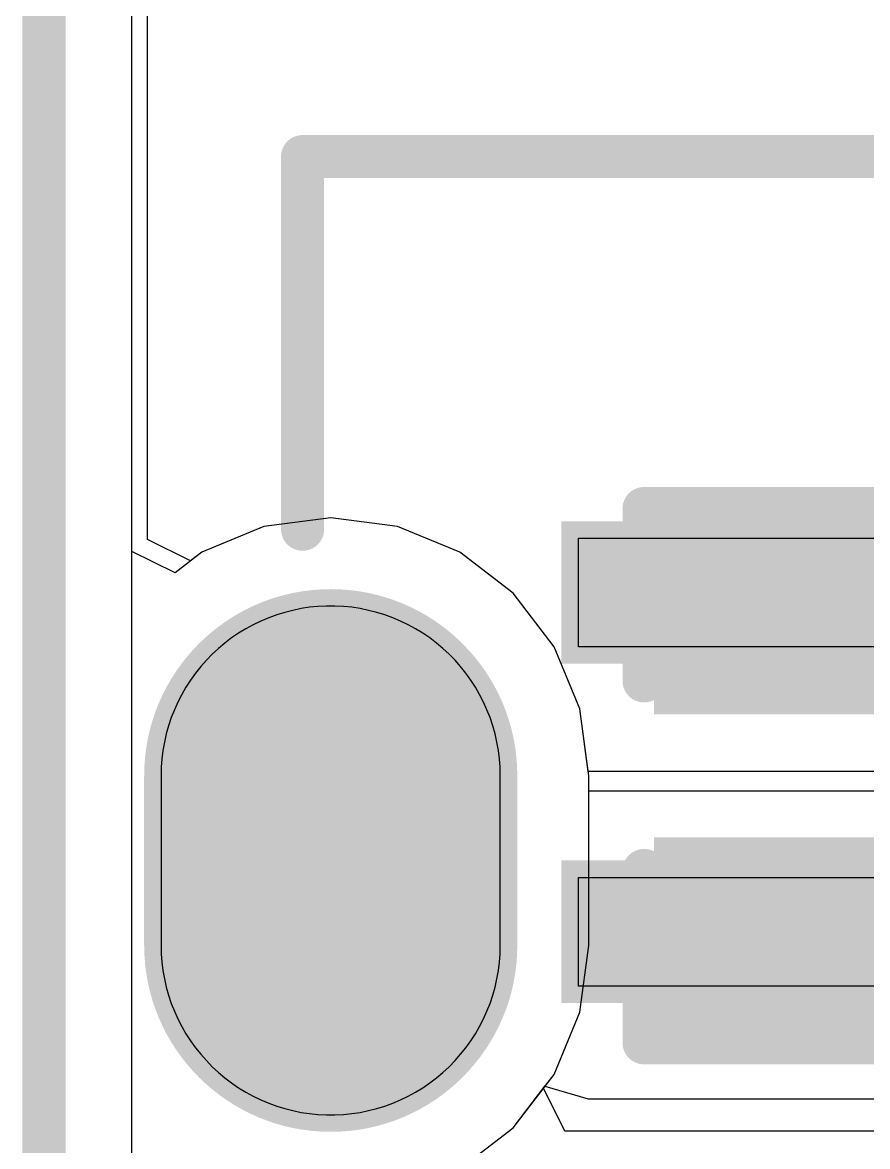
# Model space of a CAD drawing. Header units: inches. Extents: x 0 to 208, y 0 to 213.
# Drawn here: x -0.0025 to 0.0956, y 2.0692 to 2.1997 of the extents above; entities that cross this region are included whole.
import ezdxf

# ---------------------------------------------------------------- set-up
doc = ezdxf.new("R2010")
doc.units = ezdxf.units.IN
doc.header["$MEASUREMENT"] = 0
for name, color, linetype in [('Board_Outline', 216, 'Continuous'), ('Bottom Layer', 5, 'Continuous'), ('Bottom Overlay', 54, 'Continuous'), ('Bottom Paste', 16, 'Continuous'), ('Bottom Solder', 6, 'Continuous'), ('Drill Drawing', 1, 'Continuous'), ('L2_GND1', 16, 'Continuous'), ('L3_SIG1', 76, 'Continuous'), ('L4_PWR', 90, 'Continuous'), ('L5_GND2', 156, 'Continuous'), ('L6_SIG2', 130, 'Continuous'), ('L7_GND3', 216, 'Continuous'), ('Multi-Layer', 9, 'Continuous'), ('Pad Holes', 156, 'Continuous'), ('Top Layer', 1, 'Continuous'), ('Top Overlay', 2, 'Continuous'), ('Top Paste', 8, 'Continuous'), ('Top Solder', 216, 'Continuous')]:
    doc.layers.add(name, color=color, linetype=linetype)

# ---------------------------------------------------------------- blocks, each defined once
blk = doc.blocks.new('C___0402_B_78')
at = {"layer": 'Bottom Layer'}
for points in [[(-0.0095, 0.0125), (-0.0095, -0.0125), (-0.0275, -0.0125), (-0.0275, 0.0125)], [(0.0275, 0.0125), (0.0275, -0.0125), (0.0095, -0.0125), (0.0095, 0.0125)]]:
    blk.add_hatch(color=5, dxfattribs=at).paths.add_polyline_path(points)
at = {"layer": 'Bottom Paste'}
for points in [[(-0.0095, 0.0125), (-0.0095, -0.0125), (-0.0275, -0.0125), (-0.0275, 0.0125)], [(0.0275, 0.0125), (0.0275, -0.0125), (0.0095, -0.0125), (0.0095, 0.0125)]]:
    blk.add_hatch(color=16, dxfattribs=at).paths.add_polyline_path(points)
at = {"layer": 'Bottom Solder'}
for points in [[(-0.00714, 0.01486), (-0.00714, -0.01486), (-0.02986, -0.01486), (-0.02986, 0.01486)], [(0.02986, 0.01486), (0.02986, -0.01486), (0.00714, -0.01486), (0.00714, 0.01486)]]:
    blk.add_hatch(color=6, dxfattribs=at).paths.add_polyline_path(points)
at = {"layer": 'Bottom Overlay'}
for points in [[(-0.031, -0.016, 0.005, 0.005, 0), (-0.031, 0.016, 0.005, 0.005, 0)], [(-0.011, 0.016, 0.005, 0.005, 0), (-0.031, 0.016, 0.005, 0.005, 0)], [(0.031, 0.016, 0.005, 0.005, 0), (0.011, 0.016, 0.005, 0.005, 0)], [(0.031, -0.016, 0.005, 0.005, 0), (0.031, 0.016, 0.005, 0.005, 0)], [(-0.011, -0.016, 0.005, 0.005, 0), (-0.031, -0.016, 0.005, 0.005, 0)], [(0.031, -0.016, 0.005, 0.005, 0), (0.011, -0.016, 0.005, 0.005, 0)]]:
    blk.add_lwpolyline(points, format="xyseb", dxfattribs=at)
for points in [[(-0.03225, 0.016, 0.0025, 0.0025, 1), (-0.02975, 0.016, 0.0025, 0.0025, 1)], [(-0.03225, 0.016, 0.0025, 0.0025, 1), (-0.02975, 0.016, 0.0025, 0.0025, 1)], [(-0.01225, 0.016, 0.0025, 0.0025, 1), (-0.00975, 0.016, 0.0025, 0.0025, 1)], [(0.00975, 0.016, 0.0025, 0.0025, 1), (0.01225, 0.016, 0.0025, 0.0025, 1)], [(0.02975, 0.016, 0.0025, 0.0025, 1), (0.03225, 0.016, 0.0025, 0.0025, 1)], [(0.02975, 0.016, 0.0025, 0.0025, 1), (0.03225, 0.016, 0.0025, 0.0025, 1)], [(-0.03225, -0.016, 0.0025, 0.0025, 1), (-0.02975, -0.016, 0.0025, 0.0025, 1)], [(-0.03225, -0.016, 0.0025, 0.0025, 1), (-0.02975, -0.016, 0.0025, 0.0025, 1)], [(-0.01225, -0.016, 0.0025, 0.0025, 1), (-0.00975, -0.016, 0.0025, 0.0025, 1)], [(0.00975, -0.016, 0.0025, 0.0025, 1), (0.01225, -0.016, 0.0025, 0.0025, 1)], [(0.02975, -0.016, 0.0025, 0.0025, 1), (0.03225, -0.016, 0.0025, 0.0025, 1)], [(0.02975, -0.016, 0.0025, 0.0025, 1), (0.03225, -0.016, 0.0025, 0.0025, 1)]]:
    blk.add_lwpolyline(points, format="xyseb", close=True, dxfattribs=at)
blk = doc.blocks.new('TYPE_C_31_D_07_136')
at = {"layer": 'Bottom Layer'}
h = blk.add_hatch(color=5, dxfattribs=at)
edge = h.paths.add_edge_path()
edge.add_arc((0.09173, -0.10315), 0.01969, 180, 360)
edge.add_line((0.11142, -0.10315), (0.11142, -0.08347))
edge.add_arc((0.09173, -0.08347), 0.01969, 0, 180)
edge.add_line((0.07205, -0.08347), (0.07205, -0.10315))
at = {"layer": 'Bottom Solder'}
h = blk.add_hatch(color=6, dxfattribs=at)
edge = h.paths.add_edge_path()
edge.add_arc((0.09173, -0.10315), 0.02165, 180, 360)
edge.add_line((0.11339, -0.10315), (0.11339, -0.08347))
edge.add_arc((0.09173, -0.08347), 0.02165, 0, 180)
edge.add_line((0.07008, -0.08347), (0.07008, -0.10315))
at = {"layer": 'L2_GND1'}
h = blk.add_hatch(color=16, dxfattribs=at)
edge = h.paths.add_edge_path()
edge.add_arc((0.09173, -0.10315), 0.01969, 180, 360)
edge.add_line((0.11142, -0.10315), (0.11142, -0.08347))
edge.add_arc((0.09173, -0.08347), 0.01969, 0, 180)
edge.add_line((0.07205, -0.08347), (0.07205, -0.10315))
at = {"layer": 'L3_SIG1'}
h = blk.add_hatch(color=76, dxfattribs=at)
edge = h.paths.add_edge_path()
edge.add_arc((0.09173, -0.10315), 0.01969, 180, 360)
edge.add_line((0.11142, -0.10315), (0.11142, -0.08347))
edge.add_arc((0.09173, -0.08347), 0.01969, 0, 180)
edge.add_line((0.07205, -0.08347), (0.07205, -0.10315))
at = {"layer": 'L4_PWR'}
h = blk.add_hatch(color=90, dxfattribs=at)
edge = h.paths.add_edge_path()
edge.add_arc((0.09173, -0.10315), 0.01969, 180, 360)
edge.add_line((0.11142, -0.10315), (0.11142, -0.08347))
edge.add_arc((0.09173, -0.08347), 0.01969, 0, 180)
edge.add_line((0.07205, -0.08347), (0.07205, -0.10315))
at = {"layer": 'L5_GND2'}
h = blk.add_hatch(color=156, dxfattribs=at)
edge = h.paths.add_edge_path()
edge.add_arc((0.09173, -0.10315), 0.01969, 180, 360)
edge.add_line((0.11142, -0.10315), (0.11142, -0.08347))
edge.add_arc((0.09173, -0.08347), 0.01969, 0, 180)
edge.add_line((0.07205, -0.08347), (0.07205, -0.10315))
at = {"layer": 'L6_SIG2'}
h = blk.add_hatch(color=130, dxfattribs=at)
edge = h.paths.add_edge_path()
edge.add_arc((0.09173, -0.10315), 0.01969, 180, 360)
edge.add_line((0.11142, -0.10315), (0.11142, -0.08347))
edge.add_arc((0.09173, -0.08347), 0.01969, 0, 180)
edge.add_line((0.07205, -0.08347), (0.07205, -0.10315))
at = {"layer": 'L7_GND3'}
h = blk.add_hatch(color=216, dxfattribs=at)
edge = h.paths.add_edge_path()
edge.add_arc((0.09173, -0.10315), 0.01969, 180, 360)
edge.add_line((0.11142, -0.10315), (0.11142, -0.08347))
edge.add_arc((0.09173, -0.08347), 0.01969, 0, 180)
edge.add_line((0.07205, -0.08347), (0.07205, -0.10315))
at = {"layer": 'Multi-Layer'}
h = blk.add_hatch(color=9, dxfattribs=at)
edge = h.paths.add_edge_path()
edge.add_arc((0.09173, -0.10315), 0.01969, 180, 360)
edge.add_line((0.11142, -0.10315), (0.11142, -0.08347))
edge.add_arc((0.09173, -0.08347), 0.01969, 0, 180)
edge.add_line((0.07205, -0.08347), (0.07205, -0.10315))
at = {"layer": 'Pad Holes'}
h = blk.add_hatch(color=7, dxfattribs=at)
edge = h.paths.add_edge_path()
edge.add_arc((0.09173, -0.10414), 0.0128, 180, 360)
edge.add_line((0.10453, -0.10414), (0.10453, -0.08248))
edge.add_arc((0.09173, -0.08248), 0.0128, 0, 180)
edge.add_line((0.07894, -0.08248), (0.07894, -0.10414))
at = {"layer": 'Top Layer'}
h = blk.add_hatch(color=1, dxfattribs=at)
edge = h.paths.add_edge_path()
edge.add_arc((0.09173, -0.10315), 0.01969, 180, 360)
edge.add_line((0.11142, -0.10315), (0.11142, -0.08347))
edge.add_arc((0.09173, -0.08347), 0.01969, 0, 180)
edge.add_line((0.07205, -0.08347), (0.07205, -0.10315))
for points in [[(0.01575, -0.07874), (0.06299, -0.07874), (0.06299, -0.09134), (0.01575, -0.09134)], [(0.01575, -0.11811), (0.06299, -0.11811), (0.06299, -0.13071), (0.01575, -0.13071)]]:
    blk.add_hatch(color=1, dxfattribs=at).paths.add_polyline_path(points)
at = {"layer": 'Top Solder'}
h = blk.add_hatch(color=216, dxfattribs=at)
edge = h.paths.add_edge_path()
edge.add_arc((0.09173, -0.10315), 0.02165, 180, 360)
edge.add_line((0.11339, -0.10315), (0.11339, -0.08347))
edge.add_arc((0.09173, -0.08347), 0.02165, 0, 180)
edge.add_line((0.07008, -0.08347), (0.07008, -0.10315))
for points in [[(0.01378, -0.07677), (0.06496, -0.07677), (0.06496, -0.09331), (0.01378, -0.09331)], [(0.01378, -0.11614), (0.06496, -0.11614), (0.06496, -0.13268), (0.01378, -0.13268)]]:
    blk.add_hatch(color=216, dxfattribs=at).paths.add_polyline_path(points)
at = {"layer": 'Top Overlay'}
for points in [[(0.095, -0.13175, 0.005, 0.005, 0), (0.095, -0.175, 0.005, 0.005, 0)], [(0.095, -0.175, 0.005, 0.005, 0), (0.01218, -0.175, 0.005, 0.005, 0)]]:
    blk.add_lwpolyline(points, format="xyseb", dxfattribs=at)
for points in [[(0.09375, -0.13175, 0.0025, 0.0025, 1), (0.09625, -0.13175, 0.0025, 0.0025, 1)], [(0.09375, -0.175, 0.0025, 0.0025, 1), (0.09625, -0.175, 0.0025, 0.0025, 1)], [(0.09375, -0.175, 0.0025, 0.0025, 1), (0.09625, -0.175, 0.0025, 0.0025, 1)]]:
    blk.add_lwpolyline(points, format="xyseb", close=True, dxfattribs=at)
at = {"layer": 'Top Paste'}
for p, q in [((0.09026, -0.06384), (0.08929, -0.06394)), ((0.09124, -0.06379), (0.09026, -0.06384)), ((0.09223, -0.06379), (0.09124, -0.06379)), ((0.09321, -0.06384), (0.09223, -0.06379)), ((0.09418, -0.06394), (0.09321, -0.06384)), ((0.08454, -0.06514), (0.08364, -0.06552)), ((0.08547, -0.06481), (0.08454, -0.06514)), ((0.0864, -0.06452), (0.08547, -0.06481)), ((0.08736, -0.06428), (0.0864, -0.06452)), ((0.08832, -0.06408), (0.08736, -0.06428)), ((0.08929, -0.06394), (0.08832, -0.06408)), ((0.09515, -0.06408), (0.09418, -0.06394)), ((0.09612, -0.06428), (0.09515, -0.06408)), ((0.09707, -0.06452), (0.09612, -0.06428)), ((0.098, -0.06481), (0.09707, -0.06452)), ((0.09893, -0.06514), (0.098, -0.06481)), ((0.09983, -0.06552), (0.09893, -0.06514)), ((0.08189, -0.06642), (0.08106, -0.06693)), ((0.08275, -0.06595), (0.08189, -0.06642)), ((0.08364, -0.06552), (0.08275, -0.06595)), ((0.10072, -0.06595), (0.09983, -0.06552)), ((0.10158, -0.06642), (0.10072, -0.06595)), ((0.10242, -0.06693), (0.10158, -0.06642)), ((0.08024, -0.06749), (0.07946, -0.06808)), ((0.08106, -0.06693), (0.08024, -0.06749)), ((0.10323, -0.06749), (0.10242, -0.06693)), ((0.10401, -0.06808), (0.10323, -0.06749)), ((0.07871, -0.06871), (0.07799, -0.06938)), ((0.07946, -0.06808), (0.07871, -0.06871)), ((0.10476, -0.06871), (0.10401, -0.06808)), ((0.10548, -0.06938), (0.10476, -0.06871)), ((0.0773, -0.07008), (0.07666, -0.07082)), ((0.07799, -0.06938), (0.0773, -0.07008)), ((0.10616, -0.07008), (0.10548, -0.06938)), ((0.10681, -0.07082), (0.10616, -0.07008)), ((0.07604, -0.07158), (0.07547, -0.07238)), ((0.07666, -0.07082), (0.07604, -0.07158)), ((0.10743, -0.07158), (0.10681, -0.07082)), ((0.108, -0.07238), (0.10743, -0.07158)), ((0.07547, -0.07238), (0.07494, -0.0732)), ((0.10853, -0.0732), (0.108, -0.07238)), ((0.07445, -0.07405), (0.074, -0.07493)), ((0.07494, -0.0732), (0.07445, -0.07405)), ((0.10902, -0.07405), (0.10853, -0.0732)), ((0.10947, -0.07493), (0.10902, -0.07405)), ((0.074, -0.07493), (0.0736, -0.07582)), ((0.10987, -0.07582), (0.10947, -0.07493)), ((0.07324, -0.07673), (0.07293, -0.07767)), ((0.0736, -0.07582), (0.07324, -0.07673)), ((0.11023, -0.07673), (0.10987, -0.07582)), ((0.11055, -0.07767), (0.11023, -0.07673)), ((0.07293, -0.07767), (0.07266, -0.07861)), ((0.11081, -0.07861), (0.11055, -0.07767)), ((0.01575, -0.07874), (0.06299, -0.07874)), ((0.06299, -0.07874), (0.06299, -0.09134)), ((0.07244, -0.07957), (0.07227, -0.08053)), ((0.07266, -0.07861), (0.07244, -0.07957)), ((0.11103, -0.07957), (0.11081, -0.07861)), ((0.1112, -0.08053), (0.11103, -0.07957)), ((0.07227, -0.08053), (0.07215, -0.08151)), ((0.11132, -0.08151), (0.1112, -0.08053)), ((0.07215, -0.08151), (0.07207, -0.08249)), ((0.1114, -0.08249), (0.11132, -0.08151)), ((0.07207, -0.08249), (0.07205, -0.08347)), ((0.07205, -0.08347), (0.07205, -0.10315)), ((0.11142, -0.08347), (0.1114, -0.08249)), ((0.11142, -0.10315), (0.11142, -0.08347)), ((0.06299, -0.09134), (0.01575, -0.09134)), ((0.07205, -0.10315), (0.07207, -0.10413)), ((0.07207, -0.10413), (0.07215, -0.10511)), ((0.11132, -0.10511), (0.1114, -0.10413)), ((0.1114, -0.10413), (0.11142, -0.10315)), ((0.07215, -0.10511), (0.07227, -0.10609)), ((0.1112, -0.10609), (0.11132, -0.10511)), ((0.07227, -0.10609), (0.07244, -0.10705)), ((0.11103, -0.10705), (0.1112, -0.10609)), ((0.07244, -0.10705), (0.07266, -0.10801)), ((0.07266, -0.10801), (0.07293, -0.10895)), ((0.11055, -0.10895), (0.11081, -0.10801)), ((0.11081, -0.10801), (0.11103, -0.10705)), ((0.07293, -0.10895), (0.07324, -0.10989)), ((0.11023, -0.10989), (0.11055, -0.10895)), ((0.07324, -0.10989), (0.0736, -0.1108)), ((0.0736, -0.1108), (0.074, -0.11169)), ((0.10947, -0.11169), (0.10987, -0.1108)), ((0.10987, -0.1108), (0.11023, -0.10989)), ((0.074, -0.11169), (0.07445, -0.11257)), ((0.10902, -0.11257), (0.10947, -0.11169)), ((0.07445, -0.11257), (0.07494, -0.11342)), ((0.07494, -0.11342), (0.07547, -0.11424)), ((0.108, -0.11424), (0.10853, -0.11342)), ((0.10853, -0.11342), (0.10902, -0.11257)), ((0.07547, -0.11424), (0.07604, -0.11504)), ((0.10743, -0.11504), (0.108, -0.11424)), ((0.07604, -0.11504), (0.07666, -0.11581)), ((0.07666, -0.11581), (0.0773, -0.11654)), ((0.10616, -0.11654), (0.10681, -0.11581)), ((0.10681, -0.11581), (0.10743, -0.11504)), ((0.0773, -0.11654), (0.07799, -0.11725)), ((0.07799, -0.11725), (0.07871, -0.11791)), ((0.10476, -0.11791), (0.10548, -0.11725)), ((0.10548, -0.11725), (0.10616, -0.11654)), ((0.01575, -0.11811), (0.06299, -0.11811)), ((0.06299, -0.11811), (0.06299, -0.13071)), ((0.07871, -0.11791), (0.07946, -0.11854)), ((0.07946, -0.11854), (0.08024, -0.11914)), ((0.10323, -0.11914), (0.10401, -0.11854)), ((0.10401, -0.11854), (0.10476, -0.11791)), ((0.08024, -0.11914), (0.08106, -0.11969)), ((0.08106, -0.11969), (0.08189, -0.1202)), ((0.10158, -0.1202), (0.10242, -0.11969)), ((0.10242, -0.11969), (0.10323, -0.11914)), ((0.08189, -0.1202), (0.08275, -0.12067)), ((0.08275, -0.12067), (0.08364, -0.1211)), ((0.08364, -0.1211), (0.08454, -0.12148)), ((0.09893, -0.12148), (0.09983, -0.1211)), ((0.09983, -0.1211), (0.10072, -0.12067)), ((0.10072, -0.12067), (0.10158, -0.1202)), ((0.08454, -0.12148), (0.08547, -0.12181)), ((0.08547, -0.12181), (0.0864, -0.1221)), ((0.0864, -0.1221), (0.08736, -0.12234)), ((0.08736, -0.12234), (0.08832, -0.12254)), ((0.08832, -0.12254), (0.08929, -0.12269)), ((0.09418, -0.12269), (0.09515, -0.12254)), ((0.09515, -0.12254), (0.09612, -0.12234)), ((0.09612, -0.12234), (0.09707, -0.1221)), ((0.09707, -0.1221), (0.098, -0.12181)), ((0.098, -0.12181), (0.09893, -0.12148)), ((0.08929, -0.12269), (0.09026, -0.12278)), ((0.09026, -0.12278), (0.09124, -0.12283)), ((0.09124, -0.12283), (0.09223, -0.12283)), ((0.09223, -0.12283), (0.09321, -0.12278)), ((0.09321, -0.12278), (0.09418, -0.12269)), ((0.06299, -0.13071), (0.01575, -0.13071))]:
    blk.add_line(p, q, dxfattribs=at)

msp = doc.modelspace()

# ---------------------------------------------------------------- linework, layer by layer
at = {"layer": 'Board_Outline'}
msp.add_lwpolyline([(0, 0, 0.005, 0.005, 0), (0, 4.33071, 0.005, 0.005, 0)], format="xyseb", dxfattribs=at)
at = {"layer": 'Bottom Layer'}
for p, q in [((0.0102, 2.13827), (0.0102, 2.44765)), ((0.03327, 2.1422), (0.02552, 2.14118)), ((0.04102, 2.14118), (0.03327, 2.1422)), ((0.02552, 2.14118), (0.0183, 2.13819)), ((0.04824, 2.13819), (0.04102, 2.14118)), ((0.0152, 2.13581), (0.0102, 2.13827)), ((0.0183, 2.13819), (0.0152, 2.13581)), ((0.05444, 2.13343), (0.04824, 2.13819)), ((0.0592, 2.12723), (0.05444, 2.13343)), ((0.06219, 2.12001), (0.0592, 2.12723)), ((0.06314, 2.11276), (0.06219, 2.12001)), ((0.10813, 2.11276), (0.06314, 2.11276)), ((0.05444, 2.0714), (0.05813, 2.07621)), ((0.05813, 2.07621), (0.06313, 2.07476)), ((0.06313, 2.07476), (0.06313, 2.07476)), ((0.06313, 2.07476), (0.10813, 2.07476)), ((0.04824, 2.06664), (0.05444, 2.0714))]:
    msp.add_line(p, q, dxfattribs=at)
for points in [[(0.08563, 2.13076, 0.012, 0.012, 0), (0.08679, 2.13191, 0.012, 0.012, 0)], [(0.08679, 2.13191, 0.012, 0.012, 0), (0.12014, 2.13191, 0.012, 0.012, 0)], [(0.08563, 2.09376, 0.012, 0.012, 0), (0.08575, 2.09388, 0.012, 0.012, 0)], [(0.08575, 2.09388, 0.012, 0.012, 0), (0.12088, 2.09388, 0.012, 0.012, 0)]]:
    msp.add_lwpolyline(points, format="xyseb", dxfattribs=at)
for points in [[(0.08379, 2.13191, 0.006, 0.006, 1), (0.08979, 2.13191, 0.006, 0.006, 1)], [(0.08379, 2.13191, 0.006, 0.006, 1), (0.08979, 2.13191, 0.006, 0.006, 1)], [(0.08263, 2.13076, 0.006, 0.006, 1), (0.08863, 2.13076, 0.006, 0.006, 1)], [(0.08263, 2.09376, 0.006, 0.006, 1), (0.08863, 2.09376, 0.006, 0.006, 1)], [(0.08275, 2.09388, 0.006, 0.006, 1), (0.08875, 2.09388, 0.006, 0.006, 1)], [(0.08275, 2.09388, 0.006, 0.006, 1), (0.08875, 2.09388, 0.006, 0.006, 1)]]:
    msp.add_lwpolyline(points, format="xyseb", close=True, dxfattribs=at)
at = {"layer": 'Drill Drawing'}
for points in [[(0.02327, 2.11242, 0.002, 0.002, 0), (0.03327, 2.10742, 0.002, 0.002, 0)], [(0.02327, 2.11242, 0.002, 0.002, 0), (0.02827, 2.10242, 0.002, 0.002, 0)], [(0.03327, 2.10742, 0.002, 0.002, 0), (0.04327, 2.11242, 0.002, 0.002, 0)], [(0.03827, 2.10242, 0.002, 0.002, 0), (0.04327, 2.11242, 0.002, 0.002, 0)], [(0.02727, 2.10842, 0.002, 0.002, 0), (0.03327, 2.10542, 0.002, 0.002, 0)], [(0.02727, 2.10842, 0.002, 0.002, 0), (0.03027, 2.10242, 0.002, 0.002, 0)], [(0.03327, 2.10542, 0.002, 0.002, 0), (0.03927, 2.10842, 0.002, 0.002, 0)], [(0.03627, 2.10242, 0.002, 0.002, 0), (0.03927, 2.10842, 0.002, 0.002, 0)], [(0.02327, 2.09242, 0.002, 0.002, 0), (0.02827, 2.10242, 0.002, 0.002, 0)], [(0.02727, 2.09642, 0.002, 0.002, 0), (0.03027, 2.10242, 0.002, 0.002, 0)], [(0.03627, 2.10242, 0.002, 0.002, 0), (0.03927, 2.09642, 0.002, 0.002, 0)], [(0.03827, 2.10242, 0.002, 0.002, 0), (0.04327, 2.09242, 0.002, 0.002, 0)], [(0.02727, 2.09642, 0.002, 0.002, 0), (0.03327, 2.09942, 0.002, 0.002, 0)], [(0.03327, 2.09942, 0.002, 0.002, 0), (0.03927, 2.09642, 0.002, 0.002, 0)], [(0.02327, 2.09242, 0.002, 0.002, 0), (0.03327, 2.09742, 0.002, 0.002, 0)], [(0.03327, 2.09742, 0.002, 0.002, 0), (0.04327, 2.09242, 0.002, 0.002, 0)]]:
    msp.add_lwpolyline(points, format="xyseb", dxfattribs=at)
for points in [[(0.02277, 2.11242, 0.001, 0.001, 1), (0.02377, 2.11242, 0.001, 0.001, 1)], [(0.02277, 2.11242, 0.001, 0.001, 1), (0.02377, 2.11242, 0.001, 0.001, 1)], [(0.04277, 2.11242, 0.001, 0.001, 1), (0.04377, 2.11242, 0.001, 0.001, 1)], [(0.04277, 2.11242, 0.001, 0.001, 1), (0.04377, 2.11242, 0.001, 0.001, 1)], [(0.02677, 2.10842, 0.001, 0.001, 1), (0.02777, 2.10842, 0.001, 0.001, 1)], [(0.02677, 2.10842, 0.001, 0.001, 1), (0.02777, 2.10842, 0.001, 0.001, 1)], [(0.03877, 2.10842, 0.001, 0.001, 1), (0.03977, 2.10842, 0.001, 0.001, 1)], [(0.03877, 2.10842, 0.001, 0.001, 1), (0.03977, 2.10842, 0.001, 0.001, 1)], [(0.03277, 2.10742, 0.001, 0.001, 1), (0.03377, 2.10742, 0.001, 0.001, 1)], [(0.03277, 2.10742, 0.001, 0.001, 1), (0.03377, 2.10742, 0.001, 0.001, 1)], [(0.03277, 2.10542, 0.001, 0.001, 1), (0.03377, 2.10542, 0.001, 0.001, 1)], [(0.03277, 2.10542, 0.001, 0.001, 1), (0.03377, 2.10542, 0.001, 0.001, 1)], [(0.02777, 2.10242, 0.001, 0.001, 1), (0.02877, 2.10242, 0.001, 0.001, 1)], [(0.02777, 2.10242, 0.001, 0.001, 1), (0.02877, 2.10242, 0.001, 0.001, 1)], [(0.02977, 2.10242, 0.001, 0.001, 1), (0.03077, 2.10242, 0.001, 0.001, 1)], [(0.02977, 2.10242, 0.001, 0.001, 1), (0.03077, 2.10242, 0.001, 0.001, 1)], [(0.03577, 2.10242, 0.001, 0.001, 1), (0.03677, 2.10242, 0.001, 0.001, 1)], [(0.03577, 2.10242, 0.001, 0.001, 1), (0.03677, 2.10242, 0.001, 0.001, 1)], [(0.03777, 2.10242, 0.001, 0.001, 1), (0.03877, 2.10242, 0.001, 0.001, 1)], [(0.03777, 2.10242, 0.001, 0.001, 1), (0.03877, 2.10242, 0.001, 0.001, 1)], [(0.03277, 2.09942, 0.001, 0.001, 1), (0.03377, 2.09942, 0.001, 0.001, 1)], [(0.03277, 2.09942, 0.001, 0.001, 1), (0.03377, 2.09942, 0.001, 0.001, 1)], [(0.03277, 2.09742, 0.001, 0.001, 1), (0.03377, 2.09742, 0.001, 0.001, 1)], [(0.03277, 2.09742, 0.001, 0.001, 1), (0.03377, 2.09742, 0.001, 0.001, 1)], [(0.02677, 2.09642, 0.001, 0.001, 1), (0.02777, 2.09642, 0.001, 0.001, 1)], [(0.02677, 2.09642, 0.001, 0.001, 1), (0.02777, 2.09642, 0.001, 0.001, 1)], [(0.03877, 2.09642, 0.001, 0.001, 1), (0.03977, 2.09642, 0.001, 0.001, 1)], [(0.03877, 2.09642, 0.001, 0.001, 1), (0.03977, 2.09642, 0.001, 0.001, 1)], [(0.02277, 2.09242, 0.001, 0.001, 1), (0.02377, 2.09242, 0.001, 0.001, 1)], [(0.02277, 2.09242, 0.001, 0.001, 1), (0.02377, 2.09242, 0.001, 0.001, 1)], [(0.04277, 2.09242, 0.001, 0.001, 1), (0.04377, 2.09242, 0.001, 0.001, 1)], [(0.04277, 2.09242, 0.001, 0.001, 1), (0.04377, 2.09242, 0.001, 0.001, 1)]]:
    msp.add_lwpolyline(points, format="xyseb", close=True, dxfattribs=at)
at = {"layer": 'L2_GND1'}
msp.add_line((0.0102, 0.0102), (0.0102, 3.63465), dxfattribs=at)
msp.add_lwpolyline([(0.03327, 2.08869, 0.025, 0.025, 0), (0.03327, 2.10242, 0.025, 0.025, 0)], format="xyseb", dxfattribs=at)
for points in [[(0.02702, 2.10242, 0.0125, 0.0125, 1), (0.03952, 2.10242, 0.0125, 0.0125, 1)], [(0.02702, 2.08869, 0.0125, 0.0125, 1), (0.03952, 2.08869, 0.0125, 0.0125, 1)]]:
    msp.add_lwpolyline(points, format="xyseb", close=True, dxfattribs=at)
at = {"layer": 'L3_SIG1'}
for p, q in [((0.012, 2.13966), (0.012, 3.39761)), ((0.03327, 2.1422), (0.02552, 2.14118)), ((0.04102, 2.14118), (0.03327, 2.1422)), ((0.02552, 2.14118), (0.0183, 2.13819)), ((0.04824, 2.13819), (0.04102, 2.14118)), ((0.017, 2.13719), (0.012, 2.13966)), ((0.0183, 2.13819), (0.017, 2.13719)), ((0.05444, 2.13343), (0.04824, 2.13819)), ((0.0592, 2.12723), (0.05444, 2.13343)), ((0.06219, 2.12001), (0.0592, 2.12723)), ((0.06321, 2.11226), (0.06219, 2.12001)), ((0.06321, 2.09257), (0.06321, 2.11226)), ((0.06219, 2.08482), (0.06321, 2.09257)), ((0.0592, 2.0776), (0.06219, 2.08482)), ((0.05797, 2.076), (0.0592, 2.0776)), ((0.06043, 2.071), (0.05797, 2.076)), ((0.10662, 2.071), (0.06043, 2.071))]:
    msp.add_line(p, q, dxfattribs=at)
at = {"layer": 'L4_PWR'}
for p, q in [((0.0102, 2.13827), (0.0102, 2.5158)), ((0.03327, 2.1422), (0.02552, 2.14118)), ((0.04102, 2.14118), (0.03327, 2.1422)), ((0.02552, 2.14118), (0.0183, 2.13819)), ((0.04824, 2.13819), (0.04102, 2.14118)), ((0.0152, 2.13581), (0.0102, 2.13827)), ((0.0183, 2.13819), (0.0152, 2.13581)), ((0.05444, 2.13343), (0.04824, 2.13819)), ((0.0592, 2.12723), (0.05444, 2.13343)), ((0.06219, 2.12001), (0.0592, 2.12723)), ((0.06321, 2.11226), (0.06219, 2.12001)), ((0.06321, 2.09257), (0.06321, 2.11226)), ((0.06219, 2.08482), (0.06321, 2.09257)), ((0.0592, 2.0776), (0.06219, 2.08482)), ((0.05444, 2.0714), (0.0592, 2.0776)), ((0.04824, 2.06664), (0.05444, 2.0714))]:
    msp.add_line(p, q, dxfattribs=at)
at = {"layer": 'L5_GND2'}
for p, q in [((0.0102, 2.13827), (0.0102, 3.63465)), ((0.03327, 2.1422), (0.02552, 2.14118)), ((0.04102, 2.14118), (0.03327, 2.1422)), ((0.02552, 2.14118), (0.0183, 2.13819)), ((0.04824, 2.13819), (0.04102, 2.14118)), ((0.0152, 2.13581), (0.0102, 2.13827)), ((0.0183, 2.13819), (0.0152, 2.13581)), ((0.05444, 2.13343), (0.04824, 2.13819)), ((0.0592, 2.12723), (0.05444, 2.13343)), ((0.06219, 2.12001), (0.0592, 2.12723)), ((0.06321, 2.11226), (0.06219, 2.12001)), ((0.06321, 2.09257), (0.06321, 2.11226)), ((0.06219, 2.08482), (0.06321, 2.09257)), ((0.0592, 2.0776), (0.06219, 2.08482)), ((0.05444, 2.0714), (0.0592, 2.0776)), ((0.04824, 2.06664), (0.05444, 2.0714))]:
    msp.add_line(p, q, dxfattribs=at)
at = {"layer": 'L6_SIG2'}
for p, q in [((0.0102, 2.13827), (0.0102, 3.63465)), ((0.03327, 2.1422), (0.02552, 2.14118)), ((0.04102, 2.14118), (0.03327, 2.1422)), ((0.02552, 2.14118), (0.0183, 2.13819)), ((0.04824, 2.13819), (0.04102, 2.14118)), ((0.0152, 2.13581), (0.0102, 2.13827)), ((0.0183, 2.13819), (0.0152, 2.13581)), ((0.05444, 2.13343), (0.04824, 2.13819)), ((0.0592, 2.12723), (0.05444, 2.13343)), ((0.06219, 2.12001), (0.0592, 2.12723)), ((0.06321, 2.11226), (0.06219, 2.12001)), ((0.06321, 2.09257), (0.06321, 2.11226)), ((0.06219, 2.08482), (0.06321, 2.09257)), ((0.0592, 2.0776), (0.06219, 2.08482)), ((0.05444, 2.0714), (0.0592, 2.0776)), ((0.04824, 2.06664), (0.05444, 2.0714))]:
    msp.add_line(p, q, dxfattribs=at)
at = {"layer": 'L7_GND3'}
for p, q in [((0.0102, 2.13827), (0.0102, 3.63465)), ((0.03327, 2.1422), (0.02552, 2.14118)), ((0.04102, 2.14118), (0.03327, 2.1422)), ((0.02552, 2.14118), (0.0183, 2.13819)), ((0.04824, 2.13819), (0.04102, 2.14118)), ((0.0152, 2.13581), (0.0102, 2.13827)), ((0.0183, 2.13819), (0.0152, 2.13581)), ((0.05444, 2.13343), (0.04824, 2.13819)), ((0.0592, 2.12723), (0.05444, 2.13343)), ((0.06219, 2.12001), (0.0592, 2.12723)), ((0.06321, 2.11226), (0.06219, 2.12001)), ((0.06321, 2.09257), (0.06321, 2.11226)), ((0.06219, 2.08482), (0.06321, 2.09257)), ((0.0592, 2.0776), (0.06219, 2.08482)), ((0.05444, 2.0714), (0.0592, 2.0776)), ((0.04824, 2.06664), (0.05444, 2.0714))]:
    msp.add_line(p, q, dxfattribs=at)
at = {"layer": 'Top Layer'}
for p, q in [((0.0102, 2.13827), (0.0102, 2.25341)), ((0.03327, 2.1422), (0.02552, 2.14118)), ((0.04102, 2.14118), (0.03327, 2.1422)), ((0.02552, 2.14118), (0.0183, 2.13819)), ((0.04824, 2.13819), (0.04102, 2.14118)), ((0.0152, 2.13581), (0.0102, 2.13827)), ((0.0183, 2.13819), (0.0152, 2.13581)), ((0.05444, 2.13343), (0.04824, 2.13819)), ((0.0592, 2.12723), (0.05444, 2.13343)), ((0.06219, 2.12001), (0.0592, 2.12723)), ((0.06321, 2.11226), (0.06219, 2.12001)), ((0.06321, 2.11045), (0.06321, 2.11226)), ((0.1066, 2.11045), (0.06321, 2.11045))]:
    msp.add_line(p, q, dxfattribs=at)
for points in [[(0.08623, 2.13292, 0.012, 0.012, 0), (0.12252, 2.13292, 0.012, 0.012, 0)], [(0.08593, 2.09385, 0.012, 0.012, 0), (0.12115, 2.09385, 0.012, 0.012, 0)]]:
    msp.add_lwpolyline(points, format="xyseb", dxfattribs=at)
for points in [[(0.08323, 2.13292, 0.006, 0.006, 1), (0.08923, 2.13292, 0.006, 0.006, 1)], [(0.08293, 2.09385, 0.006, 0.006, 1), (0.08893, 2.09385, 0.006, 0.006, 1)]]:
    msp.add_lwpolyline(points, format="xyseb", close=True, dxfattribs=at)

# ---------------------------------------------------------------- block references
for name, p, rotation in [('TYPE_C_31_D_07_136', (0.125, 2.00911), 180), ('C___0402_B_78', (0.08563, 2.11226), 270)]:
    msp.add_blockref(name, p, dxfattribs=dict(rotation=rotation))

doc.saveas('drawing.dxf')
